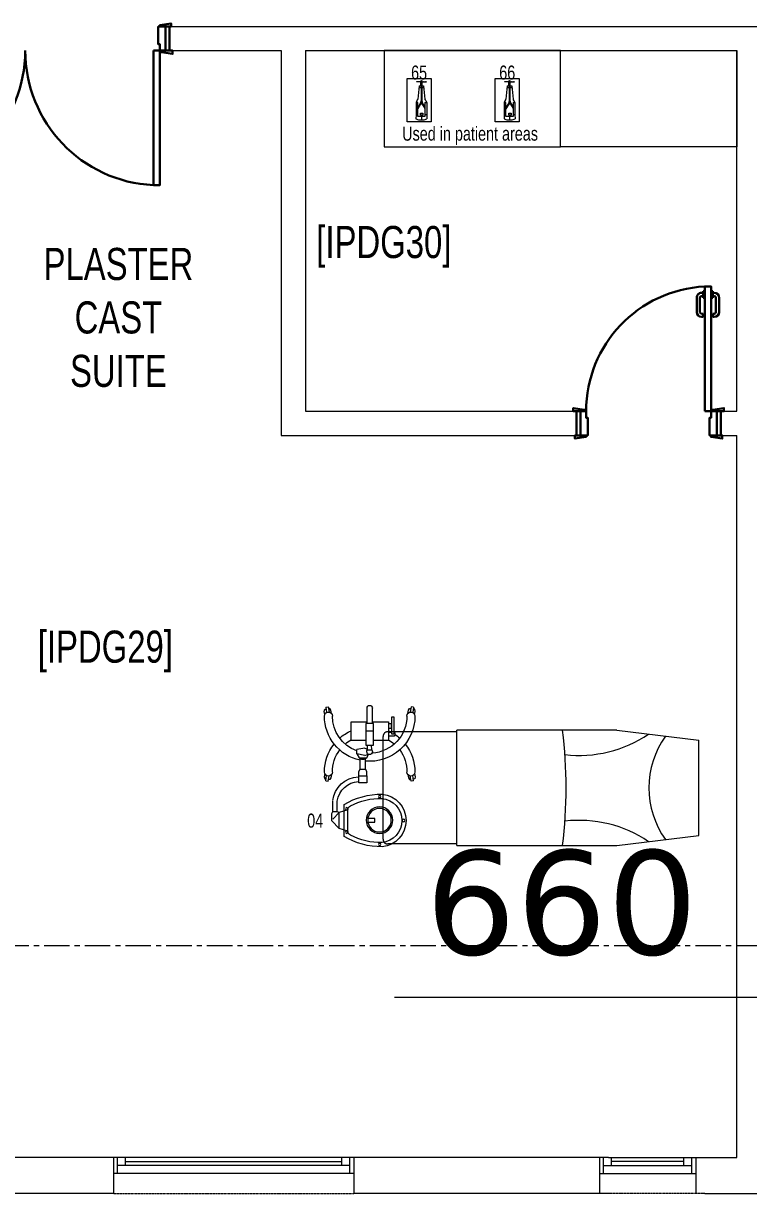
# Model space of a CAD drawing. Header units: millimetres. Extents: x 26027 to 581921, y 7230 to 233891.
# Drawn here: x 503272 to 507798, y 126400 to 133700 of the extents above; entities that cross this region are included whole.
import ezdxf

# ---------------------------------------------------------------- set-up
doc = ezdxf.new("R2010")
doc.units = ezdxf.units.MM
doc.header["$LTSCALE"] = 5
for name, pattern in [('CENTER', [50.8, 31.75, -6.35, 6.35, -6.35]), ('HIDDEN', [9.525, 6.35, -3.175]), ('HIDDEN2', [0.1875, 0.125, -0.0625])]:
    doc.linetypes.add(name, pattern=pattern)
doc.layers.get('0').update_dxf_attribs({"color": 252})
doc.layers.get('DEFPOINTS').update_dxf_attribs({"color": 252})
for name, color, linetype, lineweight in [('72_EGR_BASE_TEXT', 252, 'Continuous', 5), ('Aluminum', 252, 'Continuous', 5), ('GE-ARCHITECTURAL_ELEMENTS', 8, 'Continuous', 30), ('GE-FURNITURE', 8, 'Continuous', 30), ('LOADING', 252, 'Continuous', 5), ('Medical Equipment and Furniture', 252, 'Continuous', 0), ('Medical Equipment and Furniture2', 252, 'Continuous', 13), ('Proj', 252, 'HIDDEN2', 5), ('Walls', 252, 'Continuous', 5), ('Wooden Joinery', 252, 'Continuous', 5)]:
    doc.layers.add(name, color=color, linetype=linetype, lineweight=lineweight)
doc.layers.add('axes', color=252, linetype='Continuous')
doc.styles.add('Dimension', font='verdana.ttf')
doc.styles.add('X3G_ENTITY_257CFD', font='swisscl.ttf', dxfattribs={"height": 200})
doc.styles.add('X3G_ENTITY_2587EA', font='swisscl.ttf', dxfattribs={"height": 200})
doc.dimstyles.new('D500', dxfattribs={"dimtxt": 650, "dimasz": 500, "dimexe": 150, "dimexo": 100, "dimgap": 250, "dimtad": 1, "dimdec": 0, "dimtxsty": 'Dimension', "dimcen": 100, "dimdle": 150, "dimclrd": 250, "dimclre": 250, "dimclrt": 7, "dimadec": 0, "dimazin": 0, "dimtfac": 1, "dimtdec": 0, "dimtmove": 0, "dimatfit": 3, "dimfxl": 1, "dimlwd": 5, "dimlwe": 5, "dimarcsym": 0})

# ---------------------------------------------------------------- blocks, each defined once
blk = doc.blocks.new('HF13902-P')
at = {"color": 8, "linetype": 'HIDDEN'}
for p, q in [((-0.35, -0.6824), (-0.35, -1.1124)), ((0.35, -0.6824), (0.35, -1.1124)), ((0.32, -1.1424), (-0.32, -1.1424))]:
    blk.add_line(p, q, dxfattribs=at)
at = {"linetype": 'Continuous'}
for points in [[(0.36, -0.5224), (0.36, -0.5224), (0.36, -0.5224), (0.36, -0.5224), (0.36, -0.5224), (0.36, -0.5224), (0.36, -0.5224), (0.36, -0.5224), (0.36, -0.5224), (0.36, -0.5224), (0.36, -0.5224), (0.36, -0.5224), (0.36, -0.5224), (0.36, -0.5224), (0.36, -0.5224), (0.36, -0.5224), (0.36, -0.5224), (0.36, -0.5224), (0.36, -0.5224), (0.36, -0.5224), (0.36, -0.5224), (0.36, -0.5224), (0.36, -0.5224), (0.36, -0.5224), (0.36, -0.5224), (0.36, -0.5224), (0.36, -0.5224), (0.36, -0.5224), (0.36, -0.5224), (0.36, -0.5224), (0.36, -0.5224), (0.36, -0.5224), (0.36, -0.5224), (0.36, -0.5224), (0.36, -0.5224), (0.36, -0.5224), (0.36, -0.5224), (0.36, -0.5224), (0.36, -0.5224), (0.36, -0.5224), (0.36, -0.5224), (0.36, -0.5224), (0.36, -0.5224), (0.36, -0.5224), (0.36, -0.5224), (0.36, -0.5224), (0.36, -0.5224), (0.36, -0.5224), (0.36, -0.5224), (0.36, -0.5224), (0.36, -0.5224), (0.36, -0.5224), (0.36, -0.5224), (0.36, -0.5224), (0.36, -0.5224), (0.36, -0.5224), (0.36, -0.5224), (0.36, -0.5224), (0.36, -0.5224), (0.36, -0.5224), (0.36, -0.5224), (0.36, -0.5224), (0.36, -0.5224), (0.36, -0.5224), (0.36, -0.5224), (0.36, -0.5224), (0.36, -0.5224), (0.36, -0.5224), (0.36, -0.5224), (0.36, -0.5224), (0.36, -0.5224), (0.36, -0.5224), (0.36, -0.5224), (0.36, -0.5224), (0.36, -0.5224), (0.36, -0.5224), (0.36, -0.5224), (0.36, -0.5224), (0.36, -0.5224), (0.36, -0.5224), (0.36, -0.5224), (0.36, -0.5224), (0.36, -0.5224), (0.36, -0.5224), (0.36, -0.5224), (0.36, -0.5224), (0.36, -0.5224), (0.36, -0.5224), (0.36, -0.5224), (0.36, -0.5224), (0.36, -0.5224), (0.36, -0.5224), (0.36, -0.5224), (0.36, -0.5224), (0.36, -0.5224), (0.36, -0.5224), (0.36, -0.5224), (0.36, -0.5224), (0.36, -0.5224), (0.36, -0.5224), (0.36, -0.5224), (0.36, -0.5224), (0.36, -0.5224), (0.36, -0.5224), (0.36, -0.5224), (0.36, -0.5224), (0.36, -0.5224), (0.36, -0.5224), (0.36, -0.5224), (0.36, -0.5224), (0.36, -0.5224), (0.36, -0.5224), (0.36, -0.5224), (0.36, -0.5224), (0.36, -0.5224), (0.36, -0.5224), (0.36, -0.5224), (0.36, -0.5224), (0.36, -0.5224), (0.36, -0.5224), (0.36, -0.5224), (0.36, -0.5224), (0.36, -0.5224), (0.36, -0.5224), (0.36, -0.5224), (0.36, -0.5224), (0.36, -0.5224), (0.36, -0.5224), (0.36, -0.5224), (0.36, -0.5224), (0.36, -0.5224), (0.36, -0.5224), (0.36, -0.5224), (0.36, -0.5224), (0.36, -0.5224), (0.36, -0.5224), (0.36, -0.5224), (0.36, -0.5224), (0.36, -0.5224), (0.36, -0.5224), (0.36, -0.5224), (0.36, -0.5224), (0.36, -0.5224), (0.36, -0.5224), (0.36, -0.5224), (0.36, -0.5224), (0.36, -0.5224), (0.36, -0.5224), (0.36, -0.5224), (0.36, -0.5224), (0.36, -0.5224), (0.36, -0.5224), (0.36, -0.5224), (0.36, -0.5224), (0.36, -0.5224), (0.36, -0.5224), (0.36, -0.5224), (0.36, -0.5224), (0.36, -0.5224), (0.36, -0.5224), (0.36, -0.5224), (0.36, -0.5224), (0.36, -0.5224), (0.36, -0.5224), (0.36, -0.5224), (0.36, -0.5224), (0.36, -0.5224), (0.36, -0.5224), (0.36, -0.5224), (0.36, -0.5224), (0.36, -0.5224), (0.36, -0.5224), (0.36, -0.5224), (0.36, -0.5224), (0.36, -0.5224), (0.36, -0.5224), (0.36, -0.5224), (0.36, -0.5224), (0.36, -0.5224), (0.36, -0.5224), (0.36, -0.5224), (0.36, -0.5224), (0.36, -0.5224), (0.36, -0.5224), (0.36, -0.5224), (0.36, -0.5224), (0.36, -0.5224), (0.36, -0.5224), (0.36, -0.5224), (0.36, -0.5224), (0.36, -0.5224), (0.36, -0.5224), (0.36, -0.5224), (0.36, -0.5224), (0.36, -0.5224), (0.36, -0.5224), (0.36, -0.5224), (0.36, -0.5224), (0.36, -0.5224), (0.36, -0.5224), (0.36, -0.5224), (0.36, -0.5224), (0.36, -0.5224), (0.36, -0.5224), (0.36, -0.5224), (0.36, -0.5224), (0.36, -0.5224), (0.36, -0.5224), (0.36, -0.5224), (0.36, -0.5224), (0.36, -0.5224), (0.36, -0.5224), (0.36, -0.5224), (0.36, -0.5224), (0.36, -0.5224), (0.36, -0.5224), (0.36, -0.5224), (0.36, -0.5224), (0.36, -0.5224)], [(0.36, -0.5224), (0.36, -0.5224), (0.36, -0.5224), (0.36, -0.5224), (0.36, -0.5224), (0.36, -0.5224), (0.36, -0.5224), (0.36, -0.5224), (0.36, -0.5224), (0.36, -0.5224), (0.36, -0.5224), (0.36, -0.5224), (0.36, -0.5224), (0.36, -0.5224), (0.36, -0.5224), (0.36, -0.5224), (0.36, -0.5224), (0.36, -0.5224), (0.36, -0.5224), (0.36, -0.5224), (0.36, -0.5224), (0.36, -0.5224), (0.36, -0.5224), (0.36, -0.5224), (0.36, -0.5224), (0.36, -0.5224), (0.36, -0.5224), (0.36, -0.5224), (0.36, -0.5224), (0.36, -0.5224), (0.36, -0.5224), (0.36, -0.5224), (0.36, -0.5224), (0.36, -0.5224), (0.36, -0.5224), (0.36, -0.5224), (0.36, -0.5224), (0.36, -0.5224), (0.36, -0.5224), (0.36, -0.5224), (0.36, -0.5224), (0.36, -0.5224), (0.36, -0.5224), (0.36, -0.5224), (0.36, -0.5224), (0.36, -0.5224), (0.36, -0.5224), (0.36, -0.5224), (0.36, -0.5224), (0.36, -0.5224), (0.36, -0.5224), (0.36, -0.5224), (0.36, -0.5224), (0.36, -0.5224), (0.36, -0.5224), (0.36, -0.5224), (0.36, -0.5224), (0.36, -0.5224), (0.36, -0.5224), (0.36, -0.5224), (0.36, -0.5224), (0.36, -0.5224), (0.36, -0.5224), (0.36, -0.5224), (0.36, -0.5224), (0.36, -0.5224), (0.36, -0.5224), (0.36, -0.5224), (0.36, -0.5224), (0.36, -0.5224), (0.36, -0.5224), (0.36, -0.5224), (0.36, -0.5224), (0.36, -0.5224), (0.36, -0.5224), (0.36, -0.5224), (0.36, -0.5224), (0.36, -0.5224), (0.36, -0.5224), (0.36, -0.5224), (0.36, -0.5224), (0.36, -0.5224), (0.36, -0.5224), (0.36, -0.5224), (0.36, -0.5224), (0.36, -0.5224), (0.36, -0.5224), (0.36, -0.5224), (0.36, -0.5224), (0.36, -0.5224), (0.36, -0.5224), (0.36, -0.5224), (0.36, -0.5224), (0.36, -0.5224), (0.36, -0.5224), (0.36, -0.5224), (0.36, -0.5224), (0.36, -0.5224), (0.36, -0.5224), (0.36, -0.5224), (0.36, -0.5224), (0.36, -0.5224), (0.36, -0.5224), (0.36, -0.5224), (0.36, -0.5224), (0.36, -0.5224), (0.36, -0.5224), (0.36, -0.5224), (0.36, -0.5224), (0.36, -0.5224), (0.36, -0.5224), (0.36, -0.5224), (0.36, -0.5224), (0.36, -0.5224), (0.36, -0.5224), (0.36, -0.5224), (0.36, -0.5224), (0.36, -0.5224), (0.36, -0.5224), (0.36, -0.5224), (0.36, -0.5224), (0.36, -0.5224), (0.36, -0.5224), (0.36, -0.5224), (0.36, -0.5224), (0.36, -0.5224), (0.36, -0.5224), (0.36, -0.5224), (0.36, -0.5224), (0.36, -0.5224), (0.36, -0.5224), (0.36, -0.5224), (0.36, -0.5224), (0.36, -0.5224), (0.36, -0.5224), (0.36, -0.5224), (0.36, -0.5224), (0.36, -0.5224), (0.36, -0.5224), (0.36, -0.5224), (0.36, -0.5224), (0.36, -0.5224), (0.36, -0.5224), (0.36, -0.5224), (0.36, -0.5224), (0.36, -0.5224), (0.36, -0.5224), (0.36, -0.5224), (0.36, -0.5224), (0.36, -0.5224), (0.36, -0.5224), (0.36, -0.5224), (0.36, -0.5224), (0.36, -0.5224), (0.36, -0.5224), (0.36, -0.5224), (0.36, -0.5224), (0.36, -0.5224), (0.36, -0.5224), (0.36, -0.5224), (0.36, -0.5224), (0.36, -0.5224), (0.36, -0.5224), (0.36, -0.5224), (0.36, -0.5224), (0.36, -0.5224), (0.36, -0.5224), (0.36, -0.5224), (0.36, -0.5224), (0.36, -0.5224), (0.36, -0.5224), (0.36, -0.5224), (0.36, -0.5224), (0.36, -0.5224), (0.36, -0.5224), (0.36, -0.5224), (0.36, -0.5224), (0.36, -0.5224), (0.36, -0.5224), (0.36, -0.5224), (0.36, -0.5224), (0.36, -0.5224), (0.36, -0.5224), (0.36, -0.5224), (0.36, -0.5224), (0.36, -0.5224), (0.36, -0.5224), (0.36, -0.5224), (0.36, -0.5224), (0.36, -0.5224), (0.36, -0.5224), (0.36, -0.5224), (0.36, -0.5224), (0.36, -0.5224), (0.36, -0.5224), (0.36, -0.5224), (0.36, -0.5224), (0.36, -0.5224), (0.36, -0.5224), (0.36, -0.5224), (0.36, -0.5224), (0.36, -0.5224), (0.36, -0.5224), (0.36, -0.5224), (0.36, -0.5224), (0.36, -0.5224), (0.36, -0.5224), (0.36, -0.5224), (0.36, -0.5224), (0.36, -0.5224), (0.36, -0.5224), (0.36, -0.5224), (0.36, -0.5224), (0.36, -0.5224)], [(0.36, -0.5224), (0.36, -0.5224), (0.36, -0.5224), (0.36, -0.5224), (0.36, -0.5224), (0.36, -0.5224), (0.36, -0.5224), (0.36, -0.5224), (0.36, -0.5224), (0.36, -0.5224), (0.36, -0.5224), (0.36, -0.5224), (0.36, -0.5224), (0.36, -0.5224), (0.36, -0.5224), (0.36, -0.5224), (0.36, -0.5224), (0.36, -0.5224), (0.36, -0.5224), (0.36, -0.5224), (0.36, -0.5224), (0.36, -0.5224), (0.36, -0.5224), (0.36, -0.5224), (0.36, -0.5224), (0.36, -0.5224), (0.36, -0.5224), (0.36, -0.5224), (0.36, -0.5224), (0.36, -0.5224), (0.36, -0.5224), (0.36, -0.5224), (0.36, -0.5224), (0.36, -0.5224), (0.36, -0.5224), (0.36, -0.5224), (0.36, -0.5224), (0.36, -0.5224), (0.36, -0.5224), (0.36, -0.5224), (0.36, -0.5224), (0.36, -0.5224), (0.36, -0.5224), (0.36, -0.5224), (0.36, -0.5224), (0.36, -0.5224), (0.36, -0.5224), (0.36, -0.5224), (0.36, -0.5224), (0.36, -0.5224), (0.36, -0.5224), (0.36, -0.5224), (0.36, -0.5224), (0.36, -0.5224), (0.36, -0.5224), (0.36, -0.5224), (0.36, -0.5224), (0.36, -0.5224), (0.36, -0.5224), (0.36, -0.5224), (0.36, -0.5224), (0.36, -0.5224), (0.36, -0.5224), (0.36, -0.5224), (0.36, -0.5224), (0.36, -0.5224), (0.36, -0.5224), (0.36, -0.5224), (0.36, -0.5224), (0.36, -0.5224), (0.36, -0.5224), (0.36, -0.5224), (0.36, -0.5224), (0.36, -0.5224), (0.36, -0.5224), (0.36, -0.5224), (0.36, -0.5224), (0.36, -0.5224), (0.36, -0.5224), (0.36, -0.5224), (0.36, -0.5224), (0.36, -0.5224), (0.36, -0.5224), (0.36, -0.5224), (0.36, -0.5224), (0.36, -0.5224), (0.36, -0.5224), (0.36, -0.5224), (0.36, -0.5224), (0.36, -0.5224), (0.36, -0.5224), (0.36, -0.5224), (0.36, -0.5224), (0.36, -0.5224), (0.36, -0.5224), (0.36, -0.5224), (0.36, -0.5224), (0.36, -0.5224), (0.36, -0.5224), (0.36, -0.5224), (0.36, -0.5224), (0.36, -0.5224), (0.36, -0.5224), (0.36, -0.5224), (0.36, -0.5224), (0.36, -0.5224), (0.36, -0.5224), (0.36, -0.5224), (0.36, -0.5224), (0.36, -0.5224), (0.36, -0.5224), (0.36, -0.5224), (0.36, -0.5224), (0.36, -0.5224), (0.36, -0.5224), (0.36, -0.5224), (0.36, -0.5224), (0.36, -0.5224), (0.36, -0.5224), (0.36, -0.5224), (0.36, -0.5224), (0.36, -0.5224), (0.36, -0.5224), (0.36, -0.5224), (0.36, -0.5224), (0.36, -0.5224), (0.36, -0.5224), (0.36, -0.5224), (0.36, -0.5224), (0.36, -0.5224), (0.36, -0.5224), (0.36, -0.5224), (0.36, -0.5224), (0.36, -0.5224), (0.36, -0.5224), (0.36, -0.5224), (0.36, -0.5224), (0.36, -0.5224), (0.36, -0.5224), (0.36, -0.5224), (0.36, -0.5224), (0.36, -0.5224), (0.36, -0.5224), (0.36, -0.5224), (0.36, -0.5224), (0.36, -0.5224), (0.36, -0.5224), (0.36, -0.5224), (0.36, -0.5224), (0.36, -0.5224), (0.36, -0.5224), (0.36, -0.5224), (0.36, -0.5224), (0.36, -0.5224), (0.36, -0.5224), (0.36, -0.5224), (0.36, -0.5224), (0.36, -0.5224), (0.36, -0.5224), (0.36, -0.5224), (0.36, -0.5224), (0.36, -0.5224), (0.36, -0.5224), (0.36, -0.5224), (0.36, -0.5224), (0.36, -0.5224), (0.36, -0.5224), (0.36, -0.5224), (0.36, -0.5224), (0.36, -0.5224), (0.36, -0.5224), (0.36, -0.5224), (0.36, -0.5224), (0.36, -0.5224), (0.36, -0.5224), (0.36, -0.5224), (0.36, -0.5224), (0.36, -0.5224), (0.36, -0.5224), (0.36, -0.5224), (0.36, -0.5224), (0.36, -0.5224), (0.36, -0.5224), (0.36, -0.5224), (0.36, -0.5224), (0.36, -0.5224), (0.36, -0.5224), (0.36, -0.5224), (0.36, -0.5224), (0.36, -0.5224), (0.36, -0.5224), (0.36, -0.5224), (0.36, -0.5224), (0.36, -0.5224), (0.36, -0.5224), (0.36, -0.5224), (0.36, -0.5224), (0.36, -0.5224), (0.36, -0.5224), (0.36, -0.5224), (0.36, -0.5224), (0.36, -0.5224), (0.36, -0.5224), (0.36, -0.5224), (0.36, -0.5224), (0.36, -0.5224), (0.36, -0.5224), (0.36, -0.5224), (0.36, -0.5224), (0.36, -0.5224), (0.36, -0.5224), (0.36, -0.5224), (0.36, -0.5224), (0.36, -0.5224), (0.36, -0.5224), (0.36, -0.5224), (0.36, -0.5224), (0.36, -0.5224), (0.36, -0.5224), (0.36, -0.5224), (0.36, -0.5224), (0.36, -0.5224), (0.36, -0.5224), (0.36, -0.5224), (0.36, -0.5224), (0.36, -0.5224), (0.36, -0.5224), (0.36, -0.5224), (0.36, -0.5224), (0.36, -0.5224), (0.36, -0.5224), (0.36, -0.5224), (0.36, -0.5224), (0.36, -0.5224), (0.36, -0.5224), (0.36, -0.5224), (0.36, -0.5224), (0.36, -0.5224), (0.36, -0.5224), (0.36, -0.5224), (0.36, -0.5224), (0.36, -0.5224), (0.36, -0.5224), (0.36, -0.5224), (0.36, -0.5224), (0.36, -0.5224), (0.36, -0.5224), (0.36, -0.5224), (0.36, -0.5224), (0.36, -0.5224), (0.36, -0.5224), (0.36, -0.5224), (0.36, -0.5224), (0.36, -0.5224), (0.36, -0.5224), (0.36, -0.5224), (0.36, -0.5224), (0.36, -0.5224), (0.36, -0.5224), (0.36, -0.5224), (0.36, -0.5224), (0.36, -0.5224), (0.36, -0.5224), (0.36, -0.5224), (0.36, -0.5224), (0.36, -0.5224), (0.36, -0.5224), (0.36, -0.5224), (0.36, -0.5224), (0.36, -0.5224), (0.36, -0.5224), (0.36, -0.5224), (0.36, -0.5224), (0.36, -0.5224), (0.36, -0.5224), (0.36, -0.5224), (0.36, -0.5224)]]:
    blk.add_lwpolyline(points, close=True, dxfattribs=at)
for points in [[(0.36, -0.5224), (0.36, -0.5224), (0.36, -0.5224), (0.36, -0.5224), (0.36, -0.5224), (0.36, -0.5224), (0.36, -0.5224), (0.36, -0.5224)], [(0.36, -0.5224), (0.36, -0.5224), (0.36, -0.5224), (0.36, -0.5224), (0.36, -0.5224), (0.36, -0.5224), (0.36, -0.5224), (0.36, -0.5224), (0.36, -0.5224), (0.36, -0.5224), (0.36, -0.5224), (0.36, -0.5224), (0.36, -0.5224), (0.36, -0.5224), (0.36, -0.5224), (0.36, -0.5224), (0.36, -0.5224), (0.36, -0.5224), (0.36, -0.5224), (0.36, -0.5224), (0.36, -0.5224), (0.36, -0.5224), (0.36, -0.5224), (0.36, -0.5224), (0.36, -0.5224), (0.36, -0.5224), (0.36, -0.5224), (0.36, -0.5224), (0.36, -0.5224), (0.36, -0.5224), (0.36, -0.5224), (0.36, -0.5224), (0.36, -0.5224), (0.36, -0.5224), (0.36, -0.5224), (0.36, -0.5224), (0.36, -0.5224), (0.36, -0.5224), (0.36, -0.5224), (0.36, -0.5224), (0.36, -0.5224), (0.36, -0.5224), (0.36, -0.5224), (0.36, -0.5224), (0.36, -0.5224), (0.36, -0.5224), (0.36, -0.5224), (0.36, -0.5224), (0.36, -0.5224), (0.36, -0.5224), (0.36, -0.5224), (0.36, -0.5224), (0.36, -0.5224), (0.36, -0.5224), (0.36, -0.5224), (0.36, -0.5224), (0.36, -0.5224), (0.36, -0.5224), (0.36, -0.5224), (0.36, -0.5224), (0.36, -0.5224), (0.36, -0.5224), (0.36, -0.5224), (0.36, -0.5224), (0.36, -0.5224), (0.36, -0.5224), (0.36, -0.5224), (0.36, -0.5224), (0.36, -0.5224), (0.36, -0.5224), (0.36, -0.5224), (0.36, -0.5224), (0.36, -0.5224), (0.36, -0.5224), (0.36, -0.5224), (0.36, -0.5224), (0.36, -0.5224), (0.36, -0.5224), (0.36, -0.5224), (0.36, -0.5224), (0.36, -0.5224), (0.36, -0.5224), (0.36, -0.5224), (0.36, -0.5224), (0.36, -0.5224), (0.36, -0.5224), (0.36, -0.5224), (0.36, -0.5224), (0.36, -0.5224), (0.36, -0.5224), (0.36, -0.5224), (0.36, -0.5224), (0.36, -0.5224), (0.36, -0.5224), (0.36, -0.5224), (0.36, -0.5224), (0.36, -0.5224), (0.36, -0.5224), (0.36, -0.5224), (0.36, -0.5224), (0.36, -0.5224), (0.36, -0.5224), (0.36, -0.5224), (0.36, -0.5224), (0.36, -0.5224), (0.36, -0.5224), (0.36, -0.5224), (0.36, -0.5224), (0.36, -0.5224), (0.36, -0.5224), (0.36, -0.5224)], [(0.36, -0.5224), (0.36, -0.5224), (0.36, -0.5224), (0.36, -0.5224), (0.36, -0.5224), (0.36, -0.5224), (0.36, -0.5224), (0.36, -0.5224), (0.36, -0.5224), (0.36, -0.5224), (0.36, -0.5224), (0.36, -0.5224), (0.36, -0.5224), (0.36, -0.5224), (0.36, -0.5224), (0.36, -0.5224), (0.36, -0.5224)], [(0.36, -0.5224), (0.36, -0.5224), (0.36, -0.5224), (0.36, -0.5224), (0.36, -0.5224), (0.36, -0.5224), (0.36, -0.5224)], [(0.36, -0.5224), (0.36, -0.5224), (0.36, -0.5224), (0.36, -0.5224), (0.36, -0.5224), (0.36, -0.5224), (0.36, -0.5224), (0.36, -0.5224), (0.36, -0.5224), (0.36, -0.5224), (0.36, -0.5224), (0.36, -0.5224)], [(0.36, -0.5224), (0.36, -0.5224), (0.36, -0.5224), (0.36, -0.5224), (0.36, -0.5224), (0.36, -0.5224), (0.36, -0.5224), (0.36, -0.5224), (0.36, -0.5224), (0.36, -0.5224), (0.36, -0.5224), (0.36, -0.5224), (0.36, -0.5224), (0.36, -0.5224), (0.36, -0.5224), (0.36, -0.5224), (0.36, -0.5224), (0.36, -0.5224), (0.36, -0.5224), (0.36, -0.5224), (0.36, -0.5224), (0.36, -0.5224), (0.36, -0.5224), (0.36, -0.5224), (0.36, -0.5224), (0.36, -0.5224), (0.36, -0.5224), (0.36, -0.5224), (0.36, -0.5224), (0.36, -0.5224), (0.36, -0.5224), (0.36, -0.5224), (0.36, -0.5224), (0.36, -0.5224), (0.36, -0.5224), (0.36, -0.5224), (0.36, -0.5224), (0.36, -0.5224), (0.36, -0.5224), (0.36, -0.5224), (0.36, -0.5224), (0.36, -0.5224), (0.36, -0.5224), (0.36, -0.5224), (0.36, -0.5224), (0.36, -0.5224), (0.36, -0.5224), (0.36, -0.5224), (0.36, -0.5224), (0.36, -0.5224), (0.36, -0.5224), (0.36, -0.5224), (0.36, -0.5224), (0.36, -0.5224), (0.36, -0.5224), (0.36, -0.5224), (0.36, -0.5224), (0.36, -0.5224), (0.36, -0.5224), (0.36, -0.5224), (0.36, -0.5224), (0.36, -0.5224), (0.36, -0.5224), (0.36, -0.5224), (0.36, -0.5224), (0.36, -0.5224), (0.36, -0.5224), (0.36, -0.5224), (0.36, -0.5224), (0.36, -0.5224), (0.36, -0.5224), (0.36, -0.5224), (0.36, -0.5224), (0.36, -0.5224), (0.36, -0.5224), (0.36, -0.5224), (0.36, -0.5224), (0.36, -0.5224), (0.36, -0.5224), (0.36, -0.5224), (0.36, -0.5224), (0.36, -0.5224), (0.36, -0.5224), (0.36, -0.5224), (0.36, -0.5224), (0.36, -0.5224), (0.36, -0.5224), (0.36, -0.5224), (0.36, -0.5224)], [(0.36, -0.5224), (0.36, -0.5224), (0.36, -0.5224), (0.36, -0.5224), (0.36, -0.5224), (0.36, -0.5224), (0.36, -0.5224), (0.36, -0.5224), (0.36, -0.5224), (0.36, -0.5224)], [(0.36, -0.5224), (0.36, -0.5224), (0.36, -0.5224), (0.36, -0.5224), (0.36, -0.5224), (0.36, -0.5224), (0.36, -0.5224), (0.36, -0.5224), (0.36, -0.5224), (0.36, -0.5224)], [(0.36, -0.5224), (0.36, -0.5224), (0.36, -0.5224), (0.36, -0.5224), (0.36, -0.5224), (0.36, -0.5224), (0.36, -0.5224), (0.36, -0.5224), (0.36, -0.5224), (0.36, -0.5224), (0.36, -0.5224), (0.36, -0.5224), (0.36, -0.5224), (0.36, -0.5224), (0.36, -0.5224)], [(0.36, -0.5224), (0.36, -0.5224), (0.36, -0.5224), (0.36, -0.5224), (0.36, -0.5224), (0.36, -0.5224), (0.36, -0.5224), (0.36, -0.5224), (0.36, -0.5224), (0.36, -0.5224)], [(0.36, -0.5224), (0.36, -0.5224), (0.36, -0.5224), (0.36, -0.5224), (0.36, -0.5224), (0.36, -0.5224), (0.36, -0.5224)], [(0.36, -0.5224), (0.36, -0.5224), (0.36, -0.5224), (0.36, -0.5224), (0.36, -0.5224), (0.36, -0.5224), (0.36, -0.5224), (0.36, -0.5224), (0.36, -0.5224), (0.36, -0.5224)], [(0.36, -0.5224), (0.36, -0.5224), (0.36, -0.5224), (0.36, -0.5224), (0.36, -0.5224), (0.36, -0.5224), (0.36, -0.5224), (0.36, -0.5224), (0.36, -0.5224), (0.36, -0.5224), (0.36, -0.5224), (0.36, -0.5224), (0.36, -0.5224), (0.36, -0.5224), (0.36, -0.5224), (0.36, -0.5224), (0.36, -0.5224), (0.36, -0.5224)], [(0.36, -0.5224), (0.36, -0.5224), (0.36, -0.5224), (0.36, -0.5224), (0.36, -0.5224), (0.36, -0.5224), (0.36, -0.5224), (0.36, -0.5224), (0.36, -0.5224)]]:
    blk.add_lwpolyline(points, dxfattribs=at)
blk.add_circle((0.36, -0.5224), 0.000000101)
at = {"color": 8}
for centre, radius, start, end in [((0, 1.0679), 0.5515, 234.17884, 305.82116), ((-0.9704, 0.0819), 0.7679, 353.32215, 34.26686), ((0.9704, 0.0819), 0.7679, 145.73314, 186.67785), ((0, -2.9071), 2.9071, 82.8865, 97.1135)]:
    blk.add_arc(centre, radius, start, end, dxfattribs=at)
at = {"color": 8, "linetype": 'HIDDEN'}
for centre, start, end in [((-0.32, -1.1124), 180, 270), ((0.32, -1.1124), 270, 0)]:
    blk.add_arc(centre, 0.03, start, end, dxfattribs=at)
at = {"layer": 'LOADING'}
for p, q in [((-0.36, 0.3161), (-0.2975, 0.8276)), ((0.2975, 0.8276), (-0.2975, 0.8276)), ((0.36, 0.3161), (0.2975, 0.8276)), ((-0.36, 0.3161), (-0.36, -0.6824)), ((0.36, -0.6824), (0.36, 0.3161)), ((0.36, -0.6824), (-0.36, -0.6824))]:
    blk.add_line(p, q, dxfattribs=at)
blk = doc.blocks.new('mobile light')
at = {"layer": 'Medical Equipment and Furniture'}
for p, q in [((1882.58, -498.29), (1882.35, -499.8)), ((1882.35, -499.8), (1885.55, -500.28)), ((1882.58, -498.29), (1885.78, -498.78)), ((1883.28, -500.85), (1883.42, -499.96)), ((1884.47, -501.5), (1883.28, -500.85)), ((1883.78, -497.56), (1883.65, -498.45)), ((1885.1, -497.29), (1883.78, -497.56)), ((1886.4, -501.79), (1884.47, -501.5)), ((1887.04, -497.59), (1885.1, -497.29)), ((1923.94, -497.59), (1925.88, -497.29)), ((1924.58, -501.79), (1926.52, -501.5)), ((1928.41, -498.29), (1925.2, -498.78)), ((1928.63, -499.8), (1925.43, -500.28)), ((1925.88, -497.29), (1927.2, -497.56)), ((1926.52, -501.5), (1927.7, -500.85)), ((1927.2, -497.56), (1927.33, -498.45)), ((1927.7, -500.85), (1927.56, -499.96)), ((1928.41, -498.29), (1928.63, -499.8)), ((1947.59, -502.62), (1941.09, -502.62)), ((1948.76, -501.94), (1947.59, -502.62)), ((1947.59, -502.62), (1947.59, -505.45)), ((1948.15, -506.5), (1952.41, -502.55)), ((1953.47, -501.94), (1948.76, -501.94)), ((1958.23, -506.5), (1953.47, -501.94)), ((1947.59, -505.45), (1941.09, -505.45)), ((1963.08, -509.67), (1943.3, -509.67)), ((1946.6, -512.08), (1948.15, -506.5)), ((1947.59, -505.45), (1948.15, -506.5)), ((1958.23, -506.5), (1948.15, -506.5)), ((1959.78, -512.08), (1958.23, -506.5)), ((1908.01, -522.53), (1909, -517.55)), ((1911.69, -517.55), (1909, -517.55)), ((1912.69, -522.53), (1911.69, -517.55)), ((1911.69, -517.55), (1914.17, -518.99)), ((1959.78, -512.08), (1946.6, -512.08)), ((1892.68, -523.97), (1883.05, -523.97)), ((1892.68, -528.06), (1892.68, -523.24)), ((1892.68, -523.24), (1906.16, -523.24)), ((1897.5, -528.06), (1897.5, -523.24)), ((1906.16, -523.24), (1906.16, -528.06)), ((1909.15, -524.25), (1906.16, -524.32)), ((1908.01, -522.53), (1908.62, -524.28)), ((1909.15, -524.25), (1909.15, -526.94)), ((1912.69, -522.53), (1911.9, -524.78)), ((1911.9, -524.78), (1914.17, -523.77)), ((1914.17, -518.99), (1914.17, -523.77)), ((1921.08, -519.69), (1914.74, -519.69)), ((1921.08, -523.01), (1914.77, -523.01)), ((1922.73, -518.8), (1921.08, -519.69)), ((1921.08, -519.69), (1921.08, -523.01)), ((1921.08, -519.69), (1921.08, -523.01)), ((1922.73, -523.93), (1921.08, -523.04)), ((1925.38, -518.8), (1922.73, -518.8)), ((1925.38, -523.93), (1922.73, -523.93)), ((1892.68, -527.34), (1883.05, -527.34)), ((1906.16, -528.06), (1892.68, -528.06)), ((1909.15, -526.94), (1906.16, -526.87)), ((1882.35, -551.47), (1885.55, -550.99)), ((1882.58, -552.98), (1882.35, -551.47)), ((1882.58, -552.98), (1885.78, -552.5)), ((1884.47, -549.77), (1883.28, -550.42)), ((1883.28, -550.42), (1883.42, -551.31)), ((1883.78, -553.71), (1883.65, -552.82)), ((1885.1, -553.98), (1883.78, -553.71)), ((1886.4, -549.48), (1884.47, -549.77)), ((1887.04, -553.69), (1885.1, -553.98)), ((1923.94, -553.69), (1925.88, -553.98)), ((1924.58, -549.48), (1926.52, -549.77)), ((1928.41, -552.98), (1925.2, -552.5)), ((1928.63, -551.47), (1925.43, -550.99)), ((1925.88, -553.98), (1927.2, -553.71)), ((1926.52, -549.77), (1927.7, -550.42)), ((1927.2, -553.71), (1927.33, -552.82)), ((1927.7, -550.42), (1927.56, -551.31)), ((1928.41, -552.98), (1928.63, -551.47))]:
    blk.add_line(p, q, dxfattribs=at)
for points in [[(1903.33, -523.24), (1903.33, -514.02), (1891.61, -514.02), (1891.61, -523.97)], [(1954.27, -524.55), (1954.27, -528.82), (1952.05, -528.82), (1952.05, -524.5)], [(1891.61, -527.34), (1891.61, -537.34), (1903.33, -537.34), (1903.33, -528.06)], [(1892.74, -537.34), (1892.74, -539.04), (1895.76, -539.04), (1895.76, -537.34)], [(1898.05, -537.34), (1898.05, -539.5)], [(1898.05, -540.63), (1898.05, -540.87), (1898.53, -541.35), (1900.02, -541.35), (1900.5, -540.87), (1900.5, -537.34)]]:
    blk.add_lwpolyline(points, dxfattribs=at)
for points in [[(1929.78, -518.8), (1925.38, -518.8), (1925.38, -523.93), (1929.78, -523.93)], [(1899.3, -539.5), (1888.5, -539.5), (1888.5, -540.63), (1899.3, -540.63)]]:
    blk.add_lwpolyline(points, close=True, dxfattribs=at)
for centre, radius in [((1945.96, -511.25), 0.793), ((1960.42, -511.25), 0.793), ((1953.01, -531.79), 8.32), ((1953.01, -531.79), 7.35), ((1938.31, -531.85), 0.793), ((1968.07, -531.85), 0.793), ((1953.19, -546.77), 0.793)]:
    blk.add_circle(centre, radius, dxfattribs=at)
for centre, radius, start, end in [((1888.02, -499.89), 2.5, 90, 270), ((1888.02, -525.64), 28.25, 12.14628, 90), ((1888.02, -525.64), 23.25, 20.3387, 90), ((1922.96, -525.64), 28.25, 90, 128.20734), ((1922.96, -525.64), 23.25, 90, 126.37431), ((1922.96, -499.89), 2.5, 270, 90), ((1942.82, -519.31), 16.86, 97.12926, 177.61154), ((1922.96, -525.64), 28.25, 138.49743, 155.73047), ((1922.96, -525.64), 23.25, 138.72236, 150.03816), ((1942.82, -519.31), 13.97, 97.12926, 177.61154), ((1980.13, -532.49), 43.32, 148.21671, 181.25014), ((1926.25, -532.49), 43.32, 358.74986, 31.78329), ((1980.13, -532.49), 40.72, 152.40924, 181.25014), ((1946.6, -514.96), 2.89, 90, 152.40924), ((1959.78, -514.96), 2.89, 27.59076, 90), ((1926.25, -532.49), 40.72, 358.74986, 27.59076), ((1883.05, -525.65), 1.68, 90, 270), ((1888.02, -525.64), 28.25, 270, 5.3386), ((1910.32, -525.6), 1.78, 229.06732, 130.93268), ((1911.94, -521.38), 3.27, 313.01125, 46.98875), ((1888.02, -525.64), 23.25, 270, 356.31838), ((1922.96, -525.64), 28.25, 204.48295, 208.10502), ((1922.96, -525.64), 23.25, 210.23485, 221.27764), ((1953.19, -531.93), 16.44, 185.23613, 354.76387), ((1953.19, -531.93), 13.84, 185.23613, 354.76387), ((1922.96, -525.64), 28.25, 213.79851, 221.50257), ((1922.96, -525.64), 23.25, 233.62569, 270), ((1888.02, -551.39), 2.5, 90, 270), ((1922.96, -525.64), 28.25, 231.79266, 270), ((1922.96, -551.39), 2.5, 270, 90)]:
    blk.add_arc(centre, radius, start, end, dxfattribs=at)
blk = doc.blocks.new('SAW')
at = {"layer": 'Medical Equipment and Furniture'}
for p, q in [((-776325.7, -388883.9), (-776327.7, -388884.9)), ((-776325.7, -388885.9), (-776327.7, -388884.9)), ((-776323.7, -388884.9), (-776325.7, -388883.9)), ((-776323.7, -388884.9), (-776325.7, -388885.9)), ((-776321.7, -388883.9), (-776323.7, -388884.9)), ((-776321.7, -388885.9), (-776323.7, -388884.9)), ((-776319.7, -388884.9), (-776321.7, -388883.9)), ((-776319.7, -388884.9), (-776321.7, -388885.9)), ((-776317.7, -388883.9), (-776319.7, -388884.9)), ((-776317.7, -388885.9), (-776319.7, -388884.9)), ((-776310.4, -388911.4), (-776319.1, -388993.9)), ((-776315.7, -388884.9), (-776317.7, -388883.9)), ((-776315.7, -388884.9), (-776317.7, -388885.9)), ((-776313.7, -388883.9), (-776315.7, -388884.9)), ((-776313.7, -388885.9), (-776315.7, -388884.9)), ((-776311.7, -388884.9), (-776313.7, -388883.9)), ((-776311.7, -388884.9), (-776313.7, -388885.9)), ((-776309.7, -388883.9), (-776311.7, -388884.9)), ((-776309.7, -388885.9), (-776311.7, -388884.9)), ((-776281.7, -388922.6), (-776311.5, -388922.6)), ((-776307.7, -388884.9), (-776309.7, -388883.9)), ((-776307.7, -388884.9), (-776309.7, -388885.9)), ((-776305.7, -388883.9), (-776307.7, -388884.9)), ((-776305.7, -388885.9), (-776307.7, -388884.9)), ((-776303.7, -388884.9), (-776305.7, -388883.9)), ((-776303.7, -388884.9), (-776305.7, -388885.9)), ((-776301.7, -388883.9), (-776303.7, -388884.9)), ((-776301.7, -388885.9), (-776303.7, -388884.9)), ((-776299.7, -388884.9), (-776301.7, -388883.9)), ((-776299.7, -388884.9), (-776301.7, -388885.9)), ((-776300.9, -388882.3), (-776300.9, -388879.7)), ((-776300.9, -388879.7), (-776296.6, -388879.7)), ((-776296.6, -388883.9), (-776300.9, -388882.3)), ((-776300.9, -388887.6), (-776296.6, -388885.9)), ((-776300.9, -388911.4), (-776300.9, -388887.6)), ((-776297.7, -388883.9), (-776299.7, -388884.9)), ((-776297.7, -388885.9), (-776299.7, -388884.9)), ((-776298.6, -388911.4), (-776298.6, -389003.3)), ((-776297.7, -388883.9), (-776297.7, -388885.9)), ((-776297.7, -388883.9), (-776295.6, -388883.9)), ((-776297.7, -388883.9), (-776295.6, -388885.9)), ((-776295.6, -388883.9), (-776297.7, -388885.9)), ((-776297.7, -388885.9), (-776295.6, -388885.9)), ((-776292.4, -388879.7), (-776296.6, -388879.7)), ((-776296.6, -388883.9), (-776292.4, -388882.3)), ((-776292.4, -388887.6), (-776296.6, -388885.9)), ((-776296.6, -388911.4), (-776296.6, -389013.9)), ((-776295.6, -388883.9), (-776295.6, -388885.9)), ((-776295.6, -388883.9), (-776293.6, -388884.9)), ((-776295.6, -388885.9), (-776293.6, -388884.9)), ((-776294.6, -388911.4), (-776294.6, -389003.3)), ((-776293.6, -388884.9), (-776291.6, -388883.9)), ((-776293.6, -388884.9), (-776291.6, -388885.9)), ((-776292.4, -388882.3), (-776292.4, -388879.7)), ((-776292.4, -388911.4), (-776292.4, -388887.6)), ((-776291.6, -388883.9), (-776289.6, -388884.9)), ((-776291.6, -388885.9), (-776289.6, -388884.9)), ((-776289.6, -388884.9), (-776287.6, -388883.9)), ((-776289.6, -388884.9), (-776287.6, -388885.9)), ((-776287.6, -388883.9), (-776285.6, -388884.9)), ((-776287.6, -388885.9), (-776285.6, -388884.9)), ((-776285.6, -388884.9), (-776283.6, -388883.9)), ((-776285.6, -388884.9), (-776283.6, -388885.9)), ((-776283.6, -388883.9), (-776281.6, -388884.9)), ((-776283.6, -388885.9), (-776281.6, -388884.9)), ((-776282.9, -388911.4), (-776274.2, -388993.9)), ((-776281.6, -388884.9), (-776279.6, -388883.9)), ((-776281.6, -388884.9), (-776279.6, -388885.9)), ((-776279.6, -388883.9), (-776277.6, -388884.9)), ((-776279.6, -388885.9), (-776277.6, -388884.9)), ((-776277.6, -388884.9), (-776275.6, -388883.9)), ((-776277.6, -388884.9), (-776275.6, -388885.9)), ((-776275.6, -388883.9), (-776273.6, -388884.9)), ((-776275.6, -388885.9), (-776273.6, -388884.9)), ((-776273.6, -388884.9), (-776271.6, -388883.9)), ((-776273.6, -388884.9), (-776271.6, -388885.9)), ((-776271.6, -388883.9), (-776269.6, -388884.9)), ((-776271.6, -388885.9), (-776269.6, -388884.9)), ((-776269.6, -388884.9), (-776267.6, -388883.9)), ((-776269.6, -388884.9), (-776267.6, -388885.9)), ((-776267.6, -388883.9), (-776265.6, -388884.9)), ((-776267.6, -388885.9), (-776265.6, -388884.9)), ((-776296.6, -389013.9), (-776319.1, -389050.5)), ((-776298.6, -389003.3), (-776303.9, -389021.9)), ((-776296.6, -389013.9), (-776274.2, -389048.3)), ((-776294.6, -389003.3), (-776289.2, -389021.7)), ((-776303.9, -389021.9), (-776319.1, -389046.7)), ((-776301.8, -389026.2), (-776319.1, -389054.4)), ((-776291.1, -389026), (-776301.8, -389026.2)), ((-776291.1, -389026), (-776274.2, -389051.9)), ((-776289.2, -389021.7), (-776274.2, -389044.6)), ((-776330.1, -389091.6), (-776331, -389117.7)), ((-776296.6, -389102.6), (-776296.6, -389123.8)), ((-776263.2, -389091.6), (-776262.3, -389117.7))]:
    blk.add_line(p, q, dxfattribs=at)
for points in [[(-776236.2, -388866), (-776236.2, -389136), (-776385.9, -389136), (-776385.9, -388866)], [(-776286.9, -389093.8), (-776301.8, -389093.8), (-776301.8, -389080.6), (-776286.9, -389080.6)]]:
    blk.add_lwpolyline(points, close=True, dxfattribs=at)
for points in [[(-776310.4, -388911.4), (-776282.9, -388911.4)], [(-776319.1, -389013.9), (-776330.1, -389013.9), (-776330.1, -389091.6), (-776319.1, -389091.6)], [(-776319.1, -388995.3), (-776319.1, -388993.9)], [(-776274.2, -389013.9), (-776274.2, -389102.6), (-776319.1, -389102.6), (-776319.1, -389013.9)], [(-776274.2, -388993.9), (-776274.2, -388995.3)], [(-776274.2, -389013.9), (-776263.2, -389013.9), (-776263.2, -389091.6), (-776274.2, -389091.6)]]:
    blk.add_lwpolyline(points, dxfattribs=at)
blk.add_arc((-776296.6, -389023.4), 100.4, 250.0062, 289.9938, dxfattribs=at)
for start_param, end_param in [(3.660397, 3.972446), (2.31074, 2.622788)]:
    blk.add_ellipse((-776296.6, -389078.6), major_axis=(0, -96), ratio=0.471988, start_param=start_param, end_param=end_param, dxfattribs=at)
blk = doc.blocks.new('A$C72370EFE')
at = {"layer": 'GE-ARCHITECTURAL_ELEMENTS'}
for p, q in [((-0.05, -0.07), (-0.05, -0.16)), ((-0.03, -0.07), (-0.03, -0.16)), ((-0.01, -0.04), (-0.02, -0.04)), ((-0.01, -0.06), (-0.02, -0.06)), ((-0.01, -0.03), (-0.01, -0.07)), ((0, -0.03), (-0.01, -0.03)), ((0, -0.07), (-0.01, -0.07)), ((0.04, -0.03), (0.05, -0.03)), ((0.04, -0.07), (0.05, -0.07)), ((0.05, -0.03), (0.05, -0.07)), ((0.05, -0.04), (0.06, -0.04)), ((0.05, -0.06), (0.06, -0.06)), ((0.07, -0.07), (0.07, -0.16)), ((0.09, -0.07), (0.09, -0.16)), ((-0.01, -0.17), (-0.02, -0.17)), ((-0.01, -0.19), (-0.02, -0.19)), ((-0.01, -0.17), (-0.01, -0.19)), ((0.05, -0.17), (0.06, -0.17)), ((0.05, -0.17), (0.05, -0.19)), ((0.05, -0.19), (0.06, -0.19))]:
    blk.add_line(p, q, dxfattribs=at)
for centre, radius, start, end in [((-0.02, -0.07), 0.03, 90, 180), ((-0.02, -0.07), 0.01, 90, 180), ((0.06, -0.07), 0.03, 0, 90), ((0.06, -0.07), 0.01, 0, 90), ((-0.02, -0.16), 0.03, 180, 270), ((-0.02, -0.16), 0.01, 180, 270), ((0.06, -0.16), 0.01, 270, 0), ((0.06, -0.16), 0.03, 270, 0)]:
    blk.add_arc(centre, radius, start, end, dxfattribs=at)
blk = doc.blocks.new('DR1')
at = {"layer": 'GE-FURNITURE', "elevation": 0}
for points in [[(1743402.9, 41721.9), (1743392.9, 41721.9), (1743382.9, 41791.9), (1743402.9, 41791.9)], [(1743552.9, 41731.9), (1743562.9, 41731.9), (1743572.9, 41801.9), (1743552.9, 41801.9)], [(1743552.9, 41681.9), (1744331.9, 41681.9), (1744331.9, 41721.9), (1743552.9, 41721.9)], [(1743402.9, 40941.9), (1743392.9, 40941.9), (1743382.9, 40871.9), (1743402.9, 40871.9)], [(1743552.9, 40931.9), (1743562.9, 40931.9), (1743572.9, 40861.9), (1743552.9, 40861.9)]]:
    blk.add_lwpolyline(points, close=True, dxfattribs=at)
for points in [[(1743552.9, 41756.9), (1743402.9, 41756.9), (1743402.9, 41781.9), (1743552.9, 41781.9), (1743552.9, 41756.9)], [(1743552.9, 41756.9), (1743552.9, 41721.9), (1743512.9, 41721.9), (1743512.9, 41711.9), (1743402.9, 41711.9), (1743402.9, 41756.9), (1743552.9, 41756.9)], [(1743552.9, 40906.9), (1743552.9, 40941.9), (1743512.9, 40941.9), (1743512.9, 40951.9), (1743402.9, 40951.9), (1743402.9, 40906.9), (1743552.9, 40906.9)], [(1743552.9, 40906.9), (1743402.9, 40906.9), (1743402.9, 40881.9), (1743552.9, 40881.9), (1743552.9, 40906.9)]]:
    blk.add_lwpolyline(points, dxfattribs=at)
at = {"layer": 'GE-FURNITURE'}
blk.add_arc((1743552.9, 41721.9, 0), 780, 270, 357.0603, dxfattribs=at)
at = {"layer": 'GE-FURNITURE', "xscale": -999.9999999998856, "yscale": 999.9999999998856, "zscale": 999.9999999998854, "rotation": 270}
blk.add_blockref('A$C72370EFE', (1744331.9, 41681.9, 0), dxfattribs=at)
blk = doc.blocks.new('A$C009F45C9')
at = {"layer": 'GE-ARCHITECTURAL_ELEMENTS'}
for p, q in [((844, -1650), (754, -1650)), ((844, -1670), (754, -1670)), ((724, -1690), (724, -1680)), ((744, -1690), (724, -1690)), ((724, -1750), (724, -1760)), ((744, -1750), (724, -1750)), ((744, -1690), (744, -1680)), ((744, -1750), (744, -1760)), ((884, -1690), (844, -1690)), ((844, -1700), (844, -1690)), ((844, -1740), (844, -1750)), ((884, -1750), (844, -1750)), ((854, -1690), (854, -1680)), ((854, -1750), (854, -1760)), ((874, -1690), (874, -1680)), ((874, -1750), (874, -1760)), ((884, -1700), (884, -1690)), ((884, -1740), (884, -1750)), ((844, -1770), (754, -1770)), ((844, -1790), (754, -1790))]:
    blk.add_line(p, q, dxfattribs=at)
for points in [[(-75, -60), (-85, -60), (-95, 10), (-75, 10)], [(75, -50), (85, -50), (95, 20), (75, 20)], [(75, -100), (914, -100), (914, -60), (75, -60)], [(-75, -1740), (-85, -1740), (-95, -1810), (-75, -1810)], [(75, -1700), (914, -1700), (914, -1740), (75, -1740)], [(75, -1700), (914, -1700), (914, -1740), (75, -1740)], [(75, -1750), (85, -1750), (95, -1820), (75, -1820)]]:
    blk.add_lwpolyline(points, close=True, dxfattribs=at)
for points in [[(75, -25), (-75, -25), (-75, 0), (75, 0), (75, -25)], [(75, -25), (75, -60), (35, -60), (35, -70), (-75, -70), (-75, -25), (75, -25)], [(75, -1775), (75, -1740), (35, -1740), (35, -1730), (-75, -1730), (-75, -1775), (75, -1775)], [(75, -1775), (-75, -1775), (-75, -1800), (75, -1800), (75, -1775)]]:
    blk.add_lwpolyline(points, dxfattribs=at)
for centre, radius, start, end in [((75, -60), 840, 270, 357.2706), ((75, -1740), 840, 2.7294, 90), ((754, -1680), 30, 90, 180), ((754, -1680), 10, 90, 180), ((844, -1680), 30, 0, 90), ((844, -1680), 10, 0, 90), ((754, -1760), 30, 180, 270), ((754, -1760), 10, 180, 270), ((844, -1760), 10, 270, 0), ((844, -1760), 30, 270, 0)]:
    blk.add_arc(centre, radius, start, end, dxfattribs=at)
blk = doc.blocks.new('*D503')
at = {"layer": 'DEFPOINTS', "color": 0, "transparency": 16777216}
for p in [(509333.8, 127680.3), (508673.8, 127622.8), (508673.8, 126625.3, 0)]:
    blk.add_point(p, dxfattribs=at)
at = {"layer": 'Medical Equipment and Furniture2', "color": 250, "linetype": 'Continuous', "lineweight": 5, "transparency": 16777216}
for p, q in [((508673.8, 126725.3), (508673.8, 127772.8)), ((508173.8, 127622.8), (505587.4, 127622.8)), ((509333.8, 127622.8), (508673.8, 127622.8)), ((509833.8, 127622.8), (510333.8, 127622.8)), ((509333.8, 127580.3), (509333.8, 127472.8))]:
    blk.add_line(p, q, dxfattribs=at)
at = {"layer": 'Medical Equipment and Furniture2', "color": 250, "transparency": 16777216}
for points in [[(508173.8, 127706.1), (508173.8, 127539.5), (508673.8, 127622.8)], [(509833.8, 127706.1), (509833.8, 127539.5), (509333.8, 127622.8)]]:
    blk.add_solid(points, dxfattribs=at)
at = {"layer": 'Medical Equipment and Furniture2', "color": 7, "lineweight": 0, "transparency": 16777216, "insert": (506630.6, 128211.1), "char_height": 650, "attachment_point": 5, "style": 'Dimension'}
blk.add_mtext('660', dxfattribs=at)

msp = doc.modelspace()

# ---------------------------------------------------------------- linework, layer by layer
at = {"layer": 'Aluminum'}
for p, q in [((505333.8, 126625.3), (503833.8, 126625.3)), ((503858.8, 126525.3), (503858.8, 126625.3)), ((503908.8, 126575.3), (503908.8, 126625.3)), ((503908.8, 126600.3), (505258.8, 126600.3)), ((505258.8, 126575.3), (505258.8, 126625.3)), ((505308.8, 126525.3), (505308.8, 126625.3)), ((506892.8, 126525.3), (506892.8, 126625.3)), ((506923.8, 126625.3), (507523.8, 126625.3)), ((506942.8, 126575.3), (506942.8, 126625.3)), ((507392.8, 126600.3), (506942.8, 126600.3)), ((507392.8, 126575.3), (507392.8, 126625.3)), ((507442.8, 126525.3), (507442.8, 126625.3)), ((505333.8, 126525.3), (503833.8, 126525.3)), ((505308.8, 126575.3), (503858.8, 126575.3)), ((506867.8, 126525.3), (507467.8, 126525.3)), ((506892.8, 126575.3), (507442.8, 126575.3))]:
    msp.add_line(p, q, dxfattribs=at)
at = {"layer": 'axes', "linetype": 'CENTER', "lineweight": 0}
msp.add_line((581030.5, 127945.3, 2.4), (449113.3, 127945.3, 2.4), dxfattribs=at)
at = {"layer": 'Medical Equipment and Furniture', "elevation": 0}
for points in [[(506623.8, 132930.3), (506623.8, 133530.3), (505523.8, 133530.3), (505523.8, 132930.3)], [(506623.8, 132930.3), (506623.8, 133530.3), (507723.8, 133530.3), (507723.8, 132930.3)]]:
    msp.add_lwpolyline(points, close=True, dxfattribs=at)
at = {"layer": 'Proj'}
for p, q in [((503833.8, 126400.3), (505333.8, 126400.3)), ((507523.8, 126400.3), (506923.8, 126400.3))]:
    msp.add_line(p, q, dxfattribs=at)
at = {"layer": 'Walls'}
for p, q in [((504183.8, 133530.3, 0), (504183.8, 133680.3, 0)), ((507723.8, 131280.3, 0), (507723.8, 133530.3, 0)), ((506723.8, 131130.3, 0), (506723.8, 131280.3, 0)), ((507623.8, 131130.3, 0), (507623.8, 131280.3, 0)), ((507723.8, 126625.3), (507723.8, 131130.3)), ((503833.8, 126625.3), (502283.8, 126625.3)), ((503833.8, 126625.3), (503833.8, 126400.3)), ((505333.8, 126625.3), (505333.8, 126400.3)), ((506923.8, 126625.3), (505333.8, 126625.3)), ((506867.8, 126625.3), (506867.8, 126400.3)), ((507467.8, 126625.3), (507467.8, 126400.3)), ((507523.8, 126625.3), (507723.8, 126625.3)), ((503833.8, 126400.3), (500963.8, 126400.3)), ((506923.8, 126400.3), (505333.8, 126400.3)), ((507523.8, 126400.3), (508073.8, 126400.3))]:
    msp.add_line(p, q, dxfattribs=at)
at = {"layer": 'Walls', "elevation": 0}
for points in [[(504183.8, 133680.3), (507973.8, 133680.3)], [(504183.8, 133530.3), (504881.9, 133530.3)], [(504881.9, 133530.3), (504881.9, 131130.3), (506723.8, 131130.3)], [(505031.9, 133530.3), (505031.9, 131280.3), (506723.8, 131280.3)], [(505031.9, 133530.3), (507723.8, 133530.3)], [(507623.8, 131280.3), (507723.8, 131280.3)], [(507623.8, 131130.3), (507723.8, 131130.3)]]:
    msp.add_lwpolyline(points, dxfattribs=at)

# ---------------------------------------------------------------- block references
at = {"layer": 'Medical Equipment and Furniture'}
for p in [(1282052.4, 522221.7, 0), (1282602.4, 522221.7, 0)]:
    msp.add_blockref('SAW', p, dxfattribs=at)
for name, p, xscale, yscale, zscale, rotation in [('mobile light', (500176.8, 148259.7, 0), -10, 10, 10, 90), ('HF13902-P', (506658.7, 128931.4, 0), 1000, 1000, 1000, 270)]:
    msp.add_blockref(name, p, dxfattribs=dict(at, xscale=xscale, yscale=yscale, zscale=zscale, rotation=rotation))
at = {"layer": 'Wooden Joinery', "rotation": 269.9999999999999}
msp.add_blockref('A$C009F45C9', (504183.8, 133605.3, -2.4), dxfattribs=at)
at = {"layer": 'Wooden Joinery', "xscale": -1, "rotation": 270}
msp.add_blockref('DR1', (465841.8, -1612272.6, 0), dxfattribs=at)

# ---------------------------------------------------------------- texts
at = {"layer": '72_EGR_BASE_TEXT', "char_height": 200, "attachment_point": 2, "style": 'X3G_ENTITY_2587EA'}
for s, insert in [('[IPDG30]', (505521.6, 132436.4)), ('PLASTER^M^JCAST^M^JSUITE', (503865.4, 132299.5)), ('[IPDG29]', (503783.9, 129912.2))]:
    msp.add_mtext(s, dxfattribs=dict(at, insert=insert))
at = {"layer": 'Medical Equipment and Furniture', "char_height": 87.47, "attachment_point": 2, "style": 'X3G_ENTITY_257CFD'}
for s, insert in [('65', (505741.5, 133437.3, 0)), ('66', (506291.5, 133437.3, 0)), ('04', (505093.2, 128770.7, 0))]:
    msp.add_mtext(s, dxfattribs=dict(at, insert=insert))
at = {"layer": 'Medical Equipment and Furniture', "insert": (506059.8, 133056.3, 0), "char_height": 87.473, "width": 3260.537, "attachment_point": 2, "style": 'X3G_ENTITY_257CFD'}
msp.add_mtext('Used in patient areas', dxfattribs=at)

# ---------------------------------------------------------------- dimensions: what is measured, and where the dimension line sits
at = {"layer": 'Medical Equipment and Furniture2', "lineweight": 0}
dim = msp.add_linear_dim(base=(508673.8, 127622.8, 0), p1=(509333.8, 127680.3, 0), p2=(508673.8, 126625.3), dimstyle='D500', dxfattribs=at)
dim.commit()
dim.dimension.update_dxf_attribs({"geometry": '*D503', "text_midpoint": (506630.6, 128211.1, 0)})

doc.saveas('drawing.dxf')
